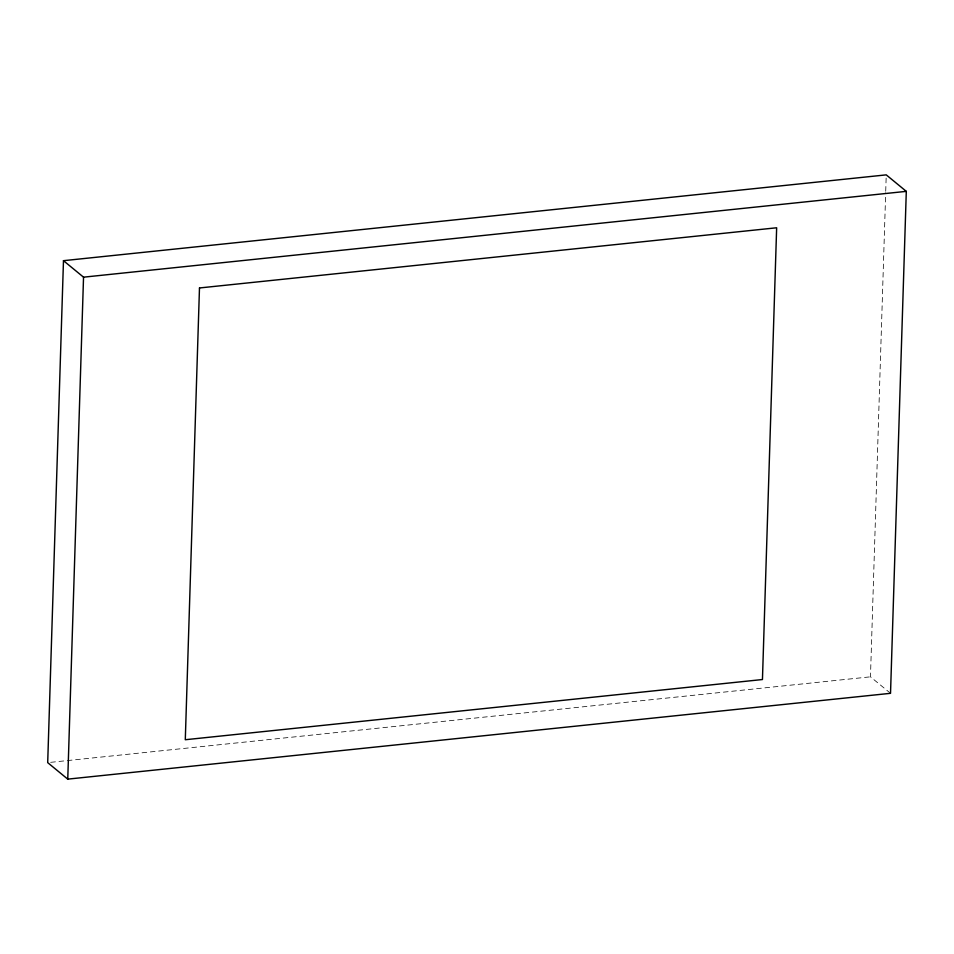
<?xml version="1.0" encoding="UTF-8"?>
<svg xmlns="http://www.w3.org/2000/svg" width="954" height="954" viewBox="0 0 954 954"><rect width="100%" height="100%" fill="white"/><g stroke="black" fill="none" stroke-linecap="round" stroke-linejoin="round"><path stroke-width="0.72" stroke-dasharray="4.77 3.58" d="M890.523 693.319L870.465 676.827L885.682 192.744M885.717 191.253L886.242 174.868M50.669 762.329L870.465 676.827"/><path stroke-width="1.43" d="M63.477 260.68L47.7 762.64L67.758 779.132L890.523 693.319L906.3 191.36L886.242 174.868L63.477 260.68L83.535 277.173L906.3 191.36M67.758 779.132L83.535 277.173M199.481 287.965L185.291 739.732L762.449 679.534L776.651 227.779L199.481 287.965"/></g></svg>
